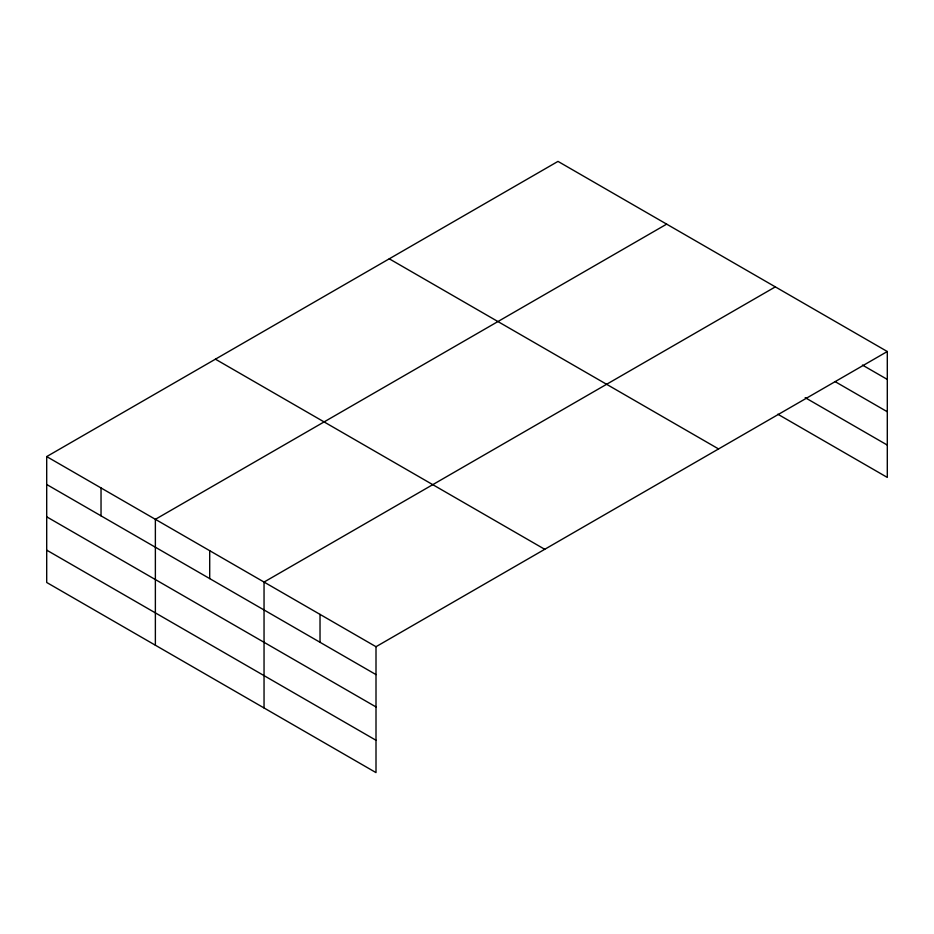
<?xml version="1.0" encoding="UTF-8"?>
<svg xmlns="http://www.w3.org/2000/svg" width="934" height="934" viewBox="0 0 934 934"><rect width="100%" height="100%" fill="white"/><g stroke="black" fill="none" stroke-linecap="round" stroke-linejoin="round"><path stroke-width="1.4" d="M46.7 456.586L376.005 646.713L376.005 772.605L46.7 582.477L46.7 456.586L557.995 161.395L887.3 351.523L887.3 477.414L777.824 414.206M666.666 224.137L155.371 519.327L155.371 645.219M775.337 286.878L264.042 582.069L264.042 707.96M376.005 646.713L887.3 351.523M862.421 365.054L887.3 379.414M835.054 381.586L887.3 411.754M805.19 397.662L887.3 445.074M389.268 258.811L718.573 448.939M215.427 359.181L544.732 549.297M46.7 484.489L376.005 674.605M46.7 516.817L376.005 706.945M46.7 550.138L376.005 740.265M320.023 614.397L320.023 642.288M209.706 550.698L209.706 578.601M101.035 487.957L101.035 515.86"/></g></svg>
